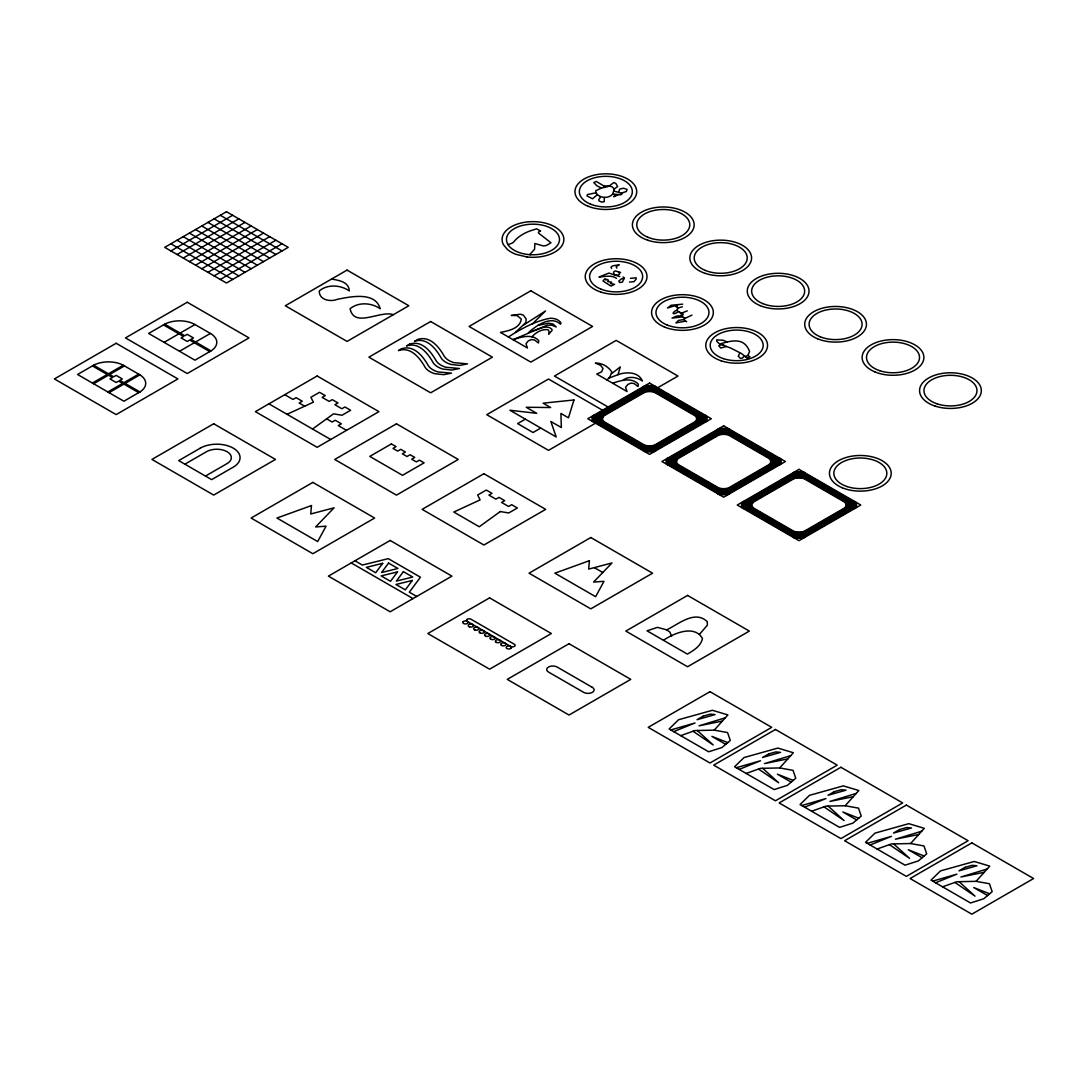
<?xml version="1.0" encoding="UTF-8"?>
<svg xmlns="http://www.w3.org/2000/svg" width="1088" height="1088" viewBox="0 0 1088 1088"><rect width="100%" height="100%" fill="white"/><g stroke="black" fill="none" stroke-linecap="round" stroke-linejoin="round"><path stroke-width="1.5" d="M601.419 188.074L595.734 190.726L596.006 192.807C599.406 198.492 608.586 198.9 612.789 194.004L614.176 189.04L612.517 187.122L609.457 185.844L603.908 185.994L596.292 181.438L593.79 182.553L596.836 185.762L601.419 188.074L607.934 186.565M686.705 321.762L684.542 320.443L684.325 318.73L691.954 315.085M607.05 379.998L610.069 376.489L611.81 371.946C608.287 366.588 601.895 362.794 595.367 363.12L600.59 365.31L603.051 368.519L601.542 371.878L596.754 374.054L627.014 391.517L625.559 387.301L627.817 384.458L630.945 383.112L634.127 383.547L638.03 386.539L638.316 384.132C631.625 377.019 620.527 380.514 612.653 383.234M677.198 309.971L677.634 312.134C671.446 315.928 671.935 312.025 677.198 309.971L677.783 308.067L682.38 306.816M677.783 308.067L676.274 306.027L674.111 305.946L667.488 308.026L671.092 305.279L682.666 304.164M726.39 346.487L722.038 344.529L718.746 345.753L720.773 348.051L726.39 346.487L730.538 347.983L741.567 353.573L747.075 358.088L749.972 356.755L747.85 355.409L745.144 356.646M618.61 192.086L619.725 189.04L623.601 188.238L627.069 189.434L626.375 191.447L621.384 193.202L614.04 191.039M608.559 378.243L617.998 374.68L620.282 366.914L611.633 373.606M744.369 355.749L742.533 358.034L740.493 358.428L738.276 356.252L739.527 353.518M747.85 355.409L749.578 351.506C743.961 336.287 730.429 341.074 719.617 344.026L716.91 341.455L716.625 339.837L723.194 340.286L727.056 341.958M528.414 332.71C536.153 325.611 551.072 315.166 560.551 324.251L561 322.891C558.715 319.342 554.295 318.213 550.31 318.254C535.269 320.96 521.111 328.807 508.368 336.981M677.783 311.222L679.728 311.848M515.522 332.33L525.939 322.388L526.089 318.852L523.328 315.112L520.309 314.228L511.292 315.452L517.099 315.574L521.274 319.029C520.282 328.481 508.191 330.929 500.453 332.398L527.435 347.983L525.994 343.767L528.251 340.925L531.379 339.578L534.562 340.014L538.451 343.006L538.737 340.598C532.046 333.486 520.948 336.981 513.087 339.701L547.278 325.203L551.766 325.149L556.254 326.985L552.854 323.952L548.529 323.204L537.921 325.394M714.218 730.143L727.899 714.925L712.395 710.287L678.586 719.726L669.12 728.96L708.655 751.781L721.956 747.551L730.306 740.466L727.559 732.55L714.218 730.143L695.014 730.551L680.707 735.651M779.688 767.951L793.356 752.733L777.852 748.082L744.042 757.534L734.59 766.754L774.126 789.575L787.413 785.346L795.777 778.26L793.03 770.345L779.688 767.951L760.485 768.346L746.178 773.446M845.158 805.746L858.826 790.527L843.322 785.876L809.513 795.328L800.061 804.549L839.582 827.37L852.883 823.14L861.234 816.054L858.5 808.139L845.158 805.746L825.955 806.14L811.634 811.24M910.615 843.54L924.297 828.322L908.793 823.67L874.983 833.122L865.518 842.343L905.053 865.178L918.354 860.934L926.704 853.849L923.957 845.934L910.615 843.54L891.412 843.934L877.105 849.034M976.086 881.334L989.767 866.116L974.25 861.478L940.44 870.917L930.988 880.138L970.523 902.972L983.81 898.729L992.174 891.643L989.427 883.742L976.086 881.334L956.882 881.729L942.575 886.829M699.489 634.331L707.363 625.178L707.254 621.656C694.865 609.62 678.286 624.39 666.672 629.857L657.465 627.354L647.047 630.822L687.398 654.119C693.546 650.488 701.012 646.041 702.481 638.493C694.402 624.226 673.431 633.488 663.449 640.288M531.923 336.804C535.772 332.438 542.15 328.698 548.094 329.786L549.141 331.663L548.651 334.247L552.119 330.371L551.902 329.338C546.815 324.088 538.818 329.378 532.902 330.82M597.394 194.562L592.538 198.805L587.003 195.922L587.411 194.562L596.006 192.807M532.195 324.074L545.523 310.964L523.586 325.054M616.107 194.684L613.618 196.724L617.957 194.942M604.901 278.746L602.97 280.976L611.007 286.103L614.611 284.349L610.45 283.546L611.701 282.186L607.675 281.629L608.518 280.663L607.961 279.698L605.186 279.534L606.982 279.466M312.528 429.026L333.554 413.821L341.999 415.249L350.635 410.258L344.937 406.966L341.85 408.748L334.859 404.709L337.946 402.927L332.234 399.636L329.147 401.418L322.17 397.392L325.258 395.597L319.546 392.306L310.896 397.297L313.385 402.179L287.042 414.31M614.176 189.04L617.644 186.565L615.835 183.437L613.754 182.553L609.457 185.844M529.679 254.646L534.575 249.261L534.861 243.494L542.966 245.834A4.855 2.802 0 0 0 545.224 245.711L545.659 245.616A4.855 2.802 0 0 0 547.155 245.018L550.977 242.801L538.818 233.267A2.162 1.251 0 0 1 539.267 231.554L540.559 231.064L536.656 228.82L529.774 231.023A44.078 25.446 0 0 0 514.665 240.802L513.822 241.849A11.614 6.705 0 0 1 511.686 243.331L508.042 244.623M622.989 380.324C628.66 375.646 636.67 377.114 642.382 380.95C638.561 371.634 626.076 371.661 617.998 374.68M170.884 250.934L232.642 215.274M177.058 254.497L238.816 218.838M183.233 258.06L244.99 222.401M189.407 261.623L251.165 225.964M195.582 265.186L257.353 229.541M201.756 268.763L263.527 233.104M207.944 272.326L269.702 236.667M214.118 275.89L275.876 240.23M220.293 279.453L282.05 243.794M92.385 383.044L107.209 374.476L92.385 365.922M123.243 365.214L108.446 373.769L93.636 365.214M164.084 342.353L178.908 333.798M180.132 333.091L194.956 324.523L210.406 333.445A21.842 12.607 0 0 1 211.371 350.662L194.956 360.182L148.634 333.445L165.118 323.966A21.842 12.607 0 0 1 186.538 321.504L187.87 321.79A21.842 12.607 0 0 1 194.956 324.523M93.622 383.751L108.446 375.197L112.458 377.509L109.983 378.937L116.158 382.5L118.633 381.072L122.645 383.398L107.821 391.952M124.494 365.922L109.67 374.476L113.696 376.802L116.158 375.374L122.332 378.937L119.87 380.365L123.882 382.677L138.706 374.122M179.52 351.274L194.344 342.706M195.582 341.999L210.406 333.445M109.058 392.659L123.882 384.105L138.706 392.659M139.917 374.843L125.12 383.398L139.917 391.938M184.878 464.182L206.502 451.697A14.552 8.405 0 0 1 227.079 451.697A14.552 8.405 0 0 1 227.079 463.583L205.469 476.068M677.566 305.279L676.124 306.775M525.341 419.152L517.616 423.599L533.052 432.521L540.777 428.06M597.026 422.334L548.502 450.35L486.73 414.691L548.502 379.032L602.902 410.448M657.383 387.94L677.974 376.054L616.202 340.394L554.445 376.054L608.858 407.456M687.276 310.882L681.306 313.249M673.717 731.612L695.055 722.962L670.834 729.939M739.174 769.406L760.512 760.757L736.29 767.734M804.644 807.201L825.982 798.551L801.761 805.542M870.114 844.995L891.453 836.346L867.231 843.336M935.571 882.79L956.91 874.14L932.688 881.13M685.617 321.096L675.906 322.932L678.572 320.402L684.257 319.437M725.288 717.822L699.026 725.818L722.364 721.086M790.758 755.63L764.483 763.613L787.834 758.88M856.229 793.424L829.954 801.421L853.305 796.674M921.686 831.218L895.424 839.215L918.762 834.469M987.156 869.013L960.881 877.01L984.232 872.277M724.214 345.508L722.038 344.529M685.046 318.322L682.53 316.866L672.03 318.118L676.994 315.996L682.815 315.874M629.49 282.078L634.114 281.615L636.126 279.058L636.126 277.78L630.496 278.365M623.628 278.814L621.547 278.746L618.773 281.139L619.752 282.499L622.377 282.105L624.458 277.862L622.934 276.978M331.541 279.058C338.613 280.255 348.922 281.751 349.33 290.918C340.694 284.879 327.529 283.954 319.274 290.945C318.906 299.962 330.466 302.192 337.226 299.35C350.622 296.657 375.36 291.298 380.161 308.72C371.525 302.682 358.36 301.757 350.105 308.747C354.212 328.603 380.446 309.985 393.353 314.69M612.789 194.004L620.826 194.806L621.942 194.004L621.384 193.202M619.752 276.583L608.926 273.061L598.944 277.059C604.602 276.638 611.837 274.747 616.556 278.419M727.777 742.614L711.892 736.372L725.723 744.355M793.234 780.409L777.349 774.166L791.18 782.15M858.704 818.203L842.819 811.961L856.65 819.944M924.174 855.998L908.29 849.755L922.121 857.738M989.631 893.792L973.746 887.55L987.578 895.533M620.582 272.408L615.169 270.898L613.51 272.177L614.339 274.815L618.215 275.06L619.752 273.85L618.365 271.932M679.293 312.338L683.318 314.174L681.088 314.962L682.53 316.866M220.293 215.274L282.05 250.934M214.118 218.838L275.876 254.497M207.944 222.401L269.702 258.06M201.756 225.964L263.527 261.623M195.582 229.541L257.353 265.186M189.407 233.104L251.165 268.763M183.233 236.667L244.99 272.326M177.058 240.23L238.816 275.89M170.884 243.794L232.642 279.453M594.32 567.623L602.793 572.506M164.723 324.183L184.77 335.757L187.245 334.329L193.419 337.906L190.944 339.32L211.004 350.907M284.77 394.686L292.998 399.446L296.086 397.664L302.26 401.227L299.173 403.009L304.681 406.191M326.604 418.839L332.112 422.022L335.199 420.24L341.374 423.803L338.286 425.585L346.528 430.345M163.458 324.89L183.532 336.478L181.07 337.906L187.245 341.469L189.706 340.041L209.78 351.628M268.913 403.838L330.67 439.498M354.946 560.796L362.345 565.066L388.28 558.647L420.43 577.211L409.319 592.185L416.704 596.455M351.247 562.931L413.005 598.59M954.924 882.436L975.038 896.158L959.099 881.688M889.454 844.642L909.568 858.364L893.642 843.894M823.983 806.847L844.098 820.57L828.172 806.099M758.526 769.039L778.641 782.775L762.702 768.305M693.056 731.245L713.17 744.967L697.245 730.497M666.672 629.857L669.936 632.155L671.554 636.29M603.908 185.994L604.683 187.326M616.814 268.138L616.216 266.737L619.222 264.765L612.789 265.812L610.98 267.09L611.578 268.491M604.33 197.445L604.194 201.688L601.841 202.096L599.202 201.049L598.645 199.607L600.032 198.002L599.896 196.493M593.98 422.294A8.731 5.046 0 0 1 592.076 420.662L592.076 416.799A8.731 5.046 0 0 1 593.98 415.167M643.389 386.634A8.731 5.046 0 0 1 646.218 385.546L652.895 385.546A8.731 5.046 0 0 1 655.738 386.634M705.146 422.294A8.731 5.046 0 0 0 707.037 420.662L707.037 416.799A8.731 5.046 0 0 0 705.146 415.167M655.738 450.826A8.731 5.046 0 0 1 652.895 451.914L646.218 451.914A8.731 5.046 0 0 1 643.389 450.826M729.844 493.612A8.731 5.046 0 0 1 727.015 494.7L720.324 494.7A8.731 5.046 0 0 1 717.495 493.612M668.086 465.079A8.731 5.046 0 0 1 666.196 463.447L666.196 459.585A8.731 5.046 0 0 1 668.086 457.953M779.253 465.079A8.731 5.046 0 0 0 781.143 463.447L781.143 459.585A8.731 5.046 0 0 0 779.253 457.953M717.495 429.42A8.731 5.046 0 0 1 720.324 428.332L727.015 428.332A8.731 5.046 0 0 1 729.844 429.42M792.839 472.926A8.731 5.046 0 0 1 795.682 471.838L802.359 471.838A8.731 5.046 0 0 1 805.202 472.926M854.597 508.586A8.731 5.046 0 0 0 856.501 506.954L856.501 503.091A8.731 5.046 0 0 0 854.597 501.459M805.202 537.105A8.731 5.046 0 0 1 802.359 538.206L795.682 538.206A8.731 5.046 0 0 1 792.839 537.105M743.43 508.586A8.731 5.046 0 0 1 741.54 506.954L741.54 503.091A8.731 5.046 0 0 1 743.43 501.459M311.481 505.566L310.733 513.985L334.07 507.81L315.642 526.946L326.033 526.17L317.696 541.566L276.937 518.038L311.481 505.566M589.424 560.701L588.676 569.106L612 562.945L593.586 582.066L603.976 581.305L595.639 596.7L554.88 573.172L589.424 560.701M592.729 418.078L593.314 420.662A8.731 5.046 0 0 0 595.204 422.294L643.389 450.106A8.731 5.046 0 0 0 646.218 451.207L652.895 451.207A8.731 5.046 0 0 0 655.738 450.106L703.909 422.294A8.731 5.046 0 0 0 705.799 420.662L705.799 416.799A8.731 5.046 0 0 0 703.909 415.167L655.738 387.355A8.731 5.046 0 0 0 652.895 386.254L646.218 386.254A8.731 5.046 0 0 0 643.389 387.355L595.204 415.167A8.731 5.046 0 0 0 593.314 416.799L592.729 418.078M593.966 418.078L594.551 420.662A8.731 5.046 0 0 0 596.442 422.294L643.389 449.398A8.731 5.046 0 0 0 646.218 450.486L652.895 450.486A8.731 5.046 0 0 0 655.738 449.398L702.671 422.294A8.731 5.046 0 0 0 704.562 420.662L704.562 416.799A8.731 5.046 0 0 0 702.671 415.167L655.738 388.062A8.731 5.046 0 0 0 652.895 386.974L646.218 386.974A8.731 5.046 0 0 0 643.389 388.062L596.442 415.167A8.731 5.046 0 0 0 594.551 416.799L593.966 418.078M595.19 418.078L595.789 420.662A8.731 5.046 0 0 0 597.679 422.294L643.389 448.678A8.731 5.046 0 0 0 646.218 449.779L652.895 449.779A8.731 5.046 0 0 0 655.738 448.678L701.434 422.294A8.731 5.046 0 0 0 703.338 420.662L703.338 416.799A8.731 5.046 0 0 0 701.434 415.167L655.738 388.783A8.731 5.046 0 0 0 652.895 387.682L646.218 387.682A8.731 5.046 0 0 0 643.389 388.783L597.679 415.167A8.731 5.046 0 0 0 595.789 416.799L595.19 418.078M596.428 418.078L597.026 420.662A8.731 5.046 0 0 0 598.917 422.294L643.389 447.97A8.731 5.046 0 0 0 646.218 449.058L652.895 449.058A8.731 5.046 0 0 0 655.738 447.97L700.196 422.294A8.731 5.046 0 0 0 702.1 420.662L702.1 416.799A8.731 5.046 0 0 0 700.196 415.167L655.738 389.49A8.731 5.046 0 0 0 652.895 388.402L646.218 388.402A8.731 5.046 0 0 0 643.389 389.49L598.917 415.167A8.731 5.046 0 0 0 597.026 416.799L596.428 418.078M597.666 418.078L598.264 420.662A8.731 5.046 0 0 0 600.154 422.294L643.389 447.25A8.731 5.046 0 0 0 646.218 448.351L652.895 448.351A8.731 5.046 0 0 0 655.738 447.25L698.972 422.294A8.731 5.046 0 0 0 700.862 420.662L700.862 416.799A8.731 5.046 0 0 0 698.972 415.167L655.738 390.198A8.731 5.046 0 0 0 652.895 389.11L646.218 389.11A8.731 5.046 0 0 0 643.389 390.198L600.154 415.167A8.731 5.046 0 0 0 598.264 416.799L597.666 418.078M598.903 418.078L599.488 420.662A8.731 5.046 0 0 0 601.392 422.294L643.389 446.542A8.731 5.046 0 0 0 646.218 447.63L652.895 447.63A8.731 5.046 0 0 0 655.738 446.542L697.734 422.294A8.731 5.046 0 0 0 699.625 420.662L699.625 416.799A8.731 5.046 0 0 0 697.734 415.167L655.738 390.918A8.731 5.046 0 0 0 652.895 389.83L646.218 389.83A8.731 5.046 0 0 0 643.389 390.918L601.392 415.167A8.731 5.046 0 0 0 599.488 416.799L598.903 418.078M600.141 418.078L600.726 420.662A8.731 5.046 0 0 0 602.616 422.294L643.389 445.835A8.731 5.046 0 0 0 646.218 446.923L652.895 446.923A8.731 5.046 0 0 0 655.738 445.835L696.497 422.294A8.731 5.046 0 0 0 698.387 420.662L698.387 416.799A8.731 5.046 0 0 0 696.497 415.167L655.738 391.626A8.731 5.046 0 0 0 652.895 390.538L646.218 390.538A8.731 5.046 0 0 0 643.389 391.626L602.616 415.167A8.731 5.046 0 0 0 600.726 416.799L600.141 418.078M601.378 418.078L601.963 420.662A8.731 5.046 0 0 0 603.854 422.294L643.389 445.114A8.731 5.046 0 0 0 646.218 446.202L652.895 446.202A8.731 5.046 0 0 0 655.738 445.114L695.259 422.294A8.731 5.046 0 0 0 697.15 420.662L697.15 416.799A8.731 5.046 0 0 0 695.259 415.167L655.738 392.346A8.731 5.046 0 0 0 652.895 391.245L646.218 391.245A8.731 5.046 0 0 0 643.389 392.346L603.854 415.167A8.731 5.046 0 0 0 601.963 416.799L601.378 418.078M666.835 460.863L667.434 463.447A8.731 5.046 0 0 0 669.324 465.079L717.495 492.891A8.731 5.046 0 0 0 720.324 493.993L727.015 493.993A8.731 5.046 0 0 0 729.844 492.891L778.015 465.079A8.731 5.046 0 0 0 779.919 463.447L779.919 459.585A8.731 5.046 0 0 0 778.015 457.953L729.844 430.141A8.731 5.046 0 0 0 727.015 429.053L720.324 429.053A8.731 5.046 0 0 0 717.495 430.141L669.324 457.953A8.731 5.046 0 0 0 667.434 459.585L666.835 460.863M668.073 460.863L668.658 463.447A8.731 5.046 0 0 0 670.562 465.079L717.495 492.184A8.731 5.046 0 0 0 720.324 493.272L727.015 493.272A8.731 5.046 0 0 0 729.844 492.184L776.791 465.079A8.731 5.046 0 0 0 778.682 463.447L778.682 459.585A8.731 5.046 0 0 0 776.791 457.953L729.844 430.848A8.731 5.046 0 0 0 727.015 429.76L720.324 429.76A8.731 5.046 0 0 0 717.495 430.848L670.562 457.953A8.731 5.046 0 0 0 668.658 459.585L668.073 460.863M669.31 460.863L669.895 463.447A8.731 5.046 0 0 0 671.799 465.079L717.495 491.463A8.731 5.046 0 0 0 720.324 492.565L727.015 492.565A8.731 5.046 0 0 0 729.844 491.463L775.554 465.079A8.731 5.046 0 0 0 777.444 463.447L777.444 459.585A8.731 5.046 0 0 0 775.554 457.953L729.844 431.569A8.731 5.046 0 0 0 727.015 430.467L720.324 430.467A8.731 5.046 0 0 0 717.495 431.569L671.799 457.953A8.731 5.046 0 0 0 669.895 459.585L669.31 460.863M670.548 460.863L671.133 463.447A8.731 5.046 0 0 0 673.023 465.079L717.495 490.756A8.731 5.046 0 0 0 720.324 491.844L727.015 491.844A8.731 5.046 0 0 0 729.844 490.756L774.316 465.079A8.731 5.046 0 0 0 776.206 463.447L776.206 459.585A8.731 5.046 0 0 0 774.316 457.953L729.844 432.276A8.731 5.046 0 0 0 727.015 431.188L720.324 431.188A8.731 5.046 0 0 0 717.495 432.276L673.023 457.953A8.731 5.046 0 0 0 671.133 459.585L670.548 460.863M671.786 460.863L672.37 463.447A8.731 5.046 0 0 0 674.261 465.079L717.495 490.049A8.731 5.046 0 0 0 720.324 491.137L727.015 491.137A8.731 5.046 0 0 0 729.844 490.049L773.078 465.079A8.731 5.046 0 0 0 774.969 463.447L774.969 459.585A8.731 5.046 0 0 0 773.078 457.953L729.844 432.997A8.731 5.046 0 0 0 727.015 431.895L720.324 431.895A8.731 5.046 0 0 0 717.495 432.997L674.261 457.953A8.731 5.046 0 0 0 672.37 459.585L671.786 460.863M673.01 460.863L673.608 463.447A8.731 5.046 0 0 0 675.498 465.079L717.495 489.328A8.731 5.046 0 0 0 720.324 490.43L727.015 490.43A8.731 5.046 0 0 0 729.844 489.328L771.841 465.079A8.731 5.046 0 0 0 773.731 463.447L773.731 459.585A8.731 5.046 0 0 0 771.841 457.953L729.844 433.704A8.731 5.046 0 0 0 727.015 432.616L720.324 432.616A8.731 5.046 0 0 0 717.495 433.704L675.498 457.953A8.731 5.046 0 0 0 673.608 459.585L673.01 460.863M674.247 460.863L674.846 463.447A8.731 5.046 0 0 0 676.736 465.079L717.495 488.621A8.731 5.046 0 0 0 720.324 489.709L727.015 489.709A8.731 5.046 0 0 0 729.844 488.621L770.603 465.079A8.731 5.046 0 0 0 772.507 463.447L772.507 459.585A8.731 5.046 0 0 0 770.603 457.953L729.844 434.425A8.731 5.046 0 0 0 727.015 433.323L720.324 433.323A8.731 5.046 0 0 0 717.495 434.425L676.736 457.953A8.731 5.046 0 0 0 674.846 459.585L674.247 460.863M675.485 460.863L676.07 463.447A8.731 5.046 0 0 0 677.974 465.079L717.495 487.9A8.731 5.046 0 0 0 720.324 489.002L727.015 489.002A8.731 5.046 0 0 0 729.844 487.9L769.379 465.079A8.731 5.046 0 0 0 771.27 463.447L771.27 459.585A8.731 5.046 0 0 0 769.379 457.953L729.844 435.132A8.731 5.046 0 0 0 727.015 434.044L720.324 434.044A8.731 5.046 0 0 0 717.495 435.132L677.974 457.953A8.731 5.046 0 0 0 676.07 459.585L675.485 460.863M742.193 504.356L742.778 506.954A8.731 5.046 0 0 0 744.668 508.586L792.839 536.398A8.731 5.046 0 0 0 795.682 537.486L802.359 537.486A8.731 5.046 0 0 0 805.202 536.398L853.373 508.586A8.731 5.046 0 0 0 855.263 506.954L855.263 503.091A8.731 5.046 0 0 0 853.373 501.459L805.202 473.647A8.731 5.046 0 0 0 802.359 472.546L795.682 472.546A8.731 5.046 0 0 0 792.839 473.647L744.668 501.459A8.731 5.046 0 0 0 742.778 503.091L742.193 504.356M743.417 504.356L744.015 506.954A8.731 5.046 0 0 0 745.906 508.586L792.839 535.69A8.731 5.046 0 0 0 795.682 536.778L802.359 536.778A8.731 5.046 0 0 0 805.202 535.69L852.135 508.586A8.731 5.046 0 0 0 854.026 506.954L854.026 503.091A8.731 5.046 0 0 0 852.135 501.459L805.202 474.354A8.731 5.046 0 0 0 802.359 473.266L795.682 473.266A8.731 5.046 0 0 0 792.839 474.354L745.906 501.459A8.731 5.046 0 0 0 744.015 503.091L743.417 504.356M744.654 504.356L745.253 506.954A8.731 5.046 0 0 0 747.143 508.586L792.839 534.97A8.731 5.046 0 0 0 795.682 536.071L802.359 536.071A8.731 5.046 0 0 0 805.202 534.97L850.898 508.586A8.731 5.046 0 0 0 852.788 506.954L852.788 503.091A8.731 5.046 0 0 0 850.898 501.459L805.202 475.062A8.731 5.046 0 0 0 802.359 473.974L795.682 473.974A8.731 5.046 0 0 0 792.839 475.062L747.143 501.459A8.731 5.046 0 0 0 745.253 503.091L744.654 504.356M745.892 504.356L746.477 506.954A8.731 5.046 0 0 0 748.381 508.586L792.839 534.262A8.731 5.046 0 0 0 795.682 535.35L802.359 535.35A8.731 5.046 0 0 0 805.202 534.262L849.66 508.586A8.731 5.046 0 0 0 851.55 506.954L851.55 503.091A8.731 5.046 0 0 0 849.66 501.459L805.202 475.782A8.731 5.046 0 0 0 802.359 474.694L795.682 474.694A8.731 5.046 0 0 0 792.839 475.782L748.381 501.459A8.731 5.046 0 0 0 746.477 503.091L745.892 504.356M747.13 504.356L747.714 506.954A8.731 5.046 0 0 0 749.605 508.586L792.839 533.542A8.731 5.046 0 0 0 795.682 534.643L802.359 534.643A8.731 5.046 0 0 0 805.202 533.542L848.422 508.586A8.731 5.046 0 0 0 850.326 506.954L850.326 503.091A8.731 5.046 0 0 0 848.422 501.459L805.202 476.49A8.731 5.046 0 0 0 802.359 475.402L795.682 475.402A8.731 5.046 0 0 0 792.839 476.49L749.605 501.459A8.731 5.046 0 0 0 747.714 503.091L747.13 504.356M748.367 504.356L748.952 506.954A8.731 5.046 0 0 0 750.842 508.586L792.839 532.834A8.731 5.046 0 0 0 795.682 533.922L802.359 533.922A8.731 5.046 0 0 0 805.202 532.834L847.198 508.586A8.731 5.046 0 0 0 849.089 506.954L849.089 503.091A8.731 5.046 0 0 0 847.198 501.459L805.202 477.21A8.731 5.046 0 0 0 802.359 476.109L795.682 476.109A8.731 5.046 0 0 0 792.839 477.21L750.842 501.459A8.731 5.046 0 0 0 748.952 503.091L748.367 504.356M749.591 504.356L750.19 506.954A8.731 5.046 0 0 0 752.08 508.586L792.839 532.114A8.731 5.046 0 0 0 795.682 533.215L802.359 533.215A8.731 5.046 0 0 0 805.202 532.114L845.961 508.586A8.731 5.046 0 0 0 847.851 506.954L847.851 503.091A8.731 5.046 0 0 0 845.961 501.459L805.202 477.918A8.731 5.046 0 0 0 802.359 476.83L795.682 476.83A8.731 5.046 0 0 0 792.839 477.918L752.08 501.459A8.731 5.046 0 0 0 750.19 503.091L749.591 504.356M750.829 504.356L751.427 506.954A8.731 5.046 0 0 0 753.318 508.586L792.839 531.406A8.731 5.046 0 0 0 795.682 532.494L802.359 532.494A8.731 5.046 0 0 0 805.202 531.406L844.723 508.586A8.731 5.046 0 0 0 846.614 506.954L846.614 503.091A8.731 5.046 0 0 0 844.723 501.459L805.202 478.638A8.731 5.046 0 0 0 802.359 477.537L795.682 477.537A8.731 5.046 0 0 0 792.839 478.638L753.318 501.459A8.731 5.046 0 0 0 751.427 503.091L750.829 504.356M573.974 399.976L568.453 417.806L560.891 413.426L561.354 427.543L550.854 421.491L556.213 436.968L509.891 410.23L536.724 413.331L526.225 407.266L550.678 407.538L543.102 403.172L573.974 399.976M603.201 416.799L602.834 417.425A8.731 5.046 0 0 0 602.834 420.036L603.201 420.662A8.731 5.046 0 0 0 605.091 422.294L643.389 444.407A8.731 5.046 0 0 0 646.218 445.495L647.292 445.713A8.731 5.046 0 0 0 651.821 445.713L652.895 445.495A8.731 5.046 0 0 0 655.738 444.407L694.022 422.294A8.731 5.046 0 0 0 695.926 420.662L696.293 420.036A8.731 5.046 0 0 0 696.293 417.425L695.926 416.799A8.731 5.046 0 0 0 694.022 415.167L655.738 393.054A8.731 5.046 0 0 0 652.895 391.966L651.821 391.748A8.731 5.046 0 0 0 647.292 391.748L646.218 391.966A8.731 5.046 0 0 0 643.389 393.054L605.091 415.167A8.731 5.046 0 0 0 603.201 416.799M677.307 459.585L676.94 460.21A8.731 5.046 0 0 0 676.94 462.822L677.307 463.447A8.731 5.046 0 0 0 679.198 465.079L717.495 487.193A8.731 5.046 0 0 0 720.324 488.281L721.412 488.498A8.731 5.046 0 0 0 725.927 488.498L727.015 488.281A8.731 5.046 0 0 0 729.844 487.193L768.142 465.079A8.731 5.046 0 0 0 770.032 463.447L770.399 462.822A8.731 5.046 0 0 0 770.399 460.21L770.032 459.585A8.731 5.046 0 0 0 768.142 457.953L729.844 435.839A8.731 5.046 0 0 0 727.015 434.751L725.927 434.534A8.731 5.046 0 0 0 721.412 434.534L720.324 434.751A8.731 5.046 0 0 0 717.495 435.839L679.198 457.953A8.731 5.046 0 0 0 677.307 459.585M752.665 503.091L752.298 503.717A8.731 5.046 0 0 0 752.298 506.328L752.665 506.954A8.731 5.046 0 0 0 754.555 508.586L792.839 530.699A8.731 5.046 0 0 0 795.682 531.787L796.756 531.991A8.731 5.046 0 0 0 801.285 531.991L802.359 531.787A8.731 5.046 0 0 0 805.202 530.699L843.486 508.586A8.731 5.046 0 0 0 845.376 506.954L845.743 506.328A8.731 5.046 0 0 0 845.743 503.717L845.376 503.091A8.731 5.046 0 0 0 843.486 501.459L805.202 479.346A8.731 5.046 0 0 0 802.359 478.258L801.285 478.04A8.731 5.046 0 0 0 796.756 478.04L795.682 478.258A8.731 5.046 0 0 0 792.839 479.346L754.555 501.459A8.731 5.046 0 0 0 752.665 503.091M382.69 563.312L375.686 572.764L366.33 567.365L382.69 563.312M388.566 563.081L381.562 572.533L397.922 568.48L388.566 563.081M397.514 571.88L390.51 581.318L381.154 575.919L397.514 571.88M403.39 571.649L396.372 581.087L412.733 577.034L403.39 571.649M412.338 580.434L405.321 589.873L395.978 584.474L412.338 580.434M463.284 621.602L463.162 621.683A2.625 1.51 0 0 0 464.984 623.927A2.625 1.51 0 0 0 468.017 622.173A2.625 1.51 0 0 0 464.127 621.126L463.284 621.602M466.983 619.466L466.874 619.548A2.625 1.51 0 0 0 467.282 621.37L510.653 646.408A2.625 1.51 0 0 0 513.808 646.653L514.774 646.095A2.625 1.51 0 0 0 514.352 644.273L470.995 619.235A2.625 1.51 0 0 0 467.826 618.99L466.983 619.466M511.074 648.23L510.109 648.788A2.625 1.51 0 0 1 506.219 647.741A2.625 1.51 0 0 1 509.252 645.986A2.625 1.51 0 0 1 511.074 648.23M500.29 511.537L479.264 526.755L453.791 512.04L480.121 499.895L477.646 495.026L486.282 490.035L491.994 493.326L488.906 495.108L495.897 499.147L498.984 497.366L504.682 500.657L501.595 502.438L508.586 506.478L511.673 504.696L517.385 507.987L508.735 512.978L500.29 511.537M140.298 391.707L123.882 401.227L77.561 374.476L94.044 364.997A21.842 12.607 0 0 1 115.464 362.549L116.797 362.834A21.842 12.607 0 0 1 122.835 364.997L140.298 375.088A21.842 12.607 0 0 1 140.298 391.707M226.467 211.711L164.71 247.357L226.467 283.016L288.225 247.357L226.467 211.711M116.158 343.278L54.4 378.937L116.158 414.596L177.915 378.937L116.158 343.278M187.245 302.246L125.474 337.906L187.245 373.551L249.002 337.906L187.245 302.246M347.058 270.096L285.301 305.755L347.058 341.414L408.816 305.755L347.058 270.096M213.697 423.762L151.939 459.422L213.697 495.081L275.468 459.422L213.697 423.762M317.152 375.986L255.394 411.645L317.152 447.304L378.923 411.645L317.152 375.986M200.314 448.134L178.704 460.618L211.643 479.631L233.254 467.146A23.297 13.45 0 0 0 233.254 448.134A23.297 13.45 0 0 0 200.314 448.134M430.644 321.504L368.886 357.163L430.644 392.809L492.402 357.163L430.644 321.504M401.526 348.813L398.439 350.594C410.625 346.27 419.9 357.952 425.136 367.336A20.536 11.859 0 0 0 434.656 373.674L443.754 374.666L451.452 373.143L437.743 371.892A20.536 11.859 0 0 1 428.223 365.554C422.987 356.17 413.712 344.488 401.526 348.813M409.55 344.175L406.463 345.957C418.649 341.646 427.924 353.328 433.16 362.698A20.536 11.859 0 0 0 442.694 369.036L451.778 370.042L459.49 368.506L445.781 367.254A20.536 11.859 0 0 1 436.247 360.917C431.011 351.533 421.736 339.864 409.55 344.175M417.588 339.538L414.501 341.319C426.686 337.008 435.948 348.69 441.198 358.074A20.536 11.859 0 0 0 450.718 364.398L459.816 365.405L467.514 363.868L453.805 362.617A20.536 11.859 0 0 1 444.285 356.279C439.035 346.909 429.774 335.226 417.588 339.538M530.835 290.782L469.064 326.441L530.835 362.1L592.593 326.441L530.835 290.782M396.467 423.803L334.71 459.462L396.467 495.122L458.225 459.462L396.467 423.803M312.854 482.392L251.097 518.051L312.854 553.71L374.626 518.051L312.854 482.392M391.381 443.931L369.77 456.402L402.506 475.306L424.116 462.822L419.438 460.129L416.35 461.91L411.672 459.204L414.759 457.422L410.094 454.73L407.007 456.511L402.329 453.805L405.416 452.023L400.738 449.33L397.65 451.112L392.972 448.406L396.059 446.624L391.381 443.931M483.902 473.715L422.144 509.361L483.902 545.02L545.659 509.361L483.902 473.715M649.563 383.071L587.792 418.73L649.563 454.39L711.321 418.73L649.563 383.071M390.157 540.464L328.399 576.123L390.157 611.782L451.914 576.123L390.157 540.464M723.67 425.857L661.912 461.516L723.67 497.175L785.427 461.516L723.67 425.857M590.798 537.526L529.04 573.186L590.798 608.845L652.569 573.186L590.798 537.526M489.586 597.87L427.829 633.529L489.586 669.188L551.344 633.529L489.586 597.87M799.014 469.363L737.256 505.022L799.014 540.682L860.785 505.022L799.014 469.363M569.01 643.715L507.253 679.374L569.01 715.034L630.768 679.374L569.01 643.715M687.575 595.422L625.818 631.081L687.575 666.74L749.333 631.081L687.575 595.422M709.974 691.682L648.217 727.342L709.974 763.001L771.732 727.342L709.974 691.682M703.256 716.108L697.082 719.685L715.115 714.571L710.328 714.136L703.256 716.108M775.445 729.477L713.687 765.136L775.445 800.795L837.202 765.136L775.445 729.477M768.726 753.916L762.538 757.479L780.586 752.366L775.798 751.93L768.726 753.916M840.902 767.271L779.144 802.93L840.902 838.59L902.673 802.93L840.902 767.271M834.183 791.71L828.009 795.274L846.042 790.16L841.269 789.725L834.183 791.71M906.372 805.079L844.614 840.725L906.372 876.384L968.13 840.725L906.372 805.079M899.654 829.505L893.479 833.068L911.513 827.968L906.726 827.519L899.654 829.505M971.842 842.874L910.085 878.533L971.842 914.178L1033.6 878.533L971.842 842.874M965.124 867.299L958.936 870.862L976.983 865.762L972.196 865.327L965.124 867.299M530.373 254.701L527.802 254.483A26.506 15.314 0 0 1 508.477 245.33L507.606 243.916A26.506 15.314 0 0 1 528.659 224.373A26.506 15.314 0 0 1 559.477 238.966A26.506 15.314 0 0 1 530.373 254.701M526.946 256.958L515.821 254.293A30.886 17.83 0 0 1 507.294 249.37L503.418 244.65A30.886 17.83 0 0 1 528.945 221.789A30.886 17.83 0 0 1 563.842 240.054A30.886 17.83 0 0 1 526.946 256.958M592.334 687.358L557.138 667.039A6.12 3.536 0 0 0 548.488 667.039A6.12 3.536 0 0 0 548.488 672.03L583.698 692.362A6.12 3.536 0 0 0 592.334 692.362A6.12 3.536 0 0 0 592.334 687.358M842.343 487.805A30.886 17.83 0 0 0 891.058 475.062A30.886 17.83 0 0 0 847.593 457.069A30.886 17.83 0 0 0 842.343 487.805M847.076 486.567A26.506 15.314 0 0 0 886.842 473.307A26.506 15.314 0 0 0 847.076 460.061A26.506 15.314 0 0 0 847.076 486.567M469.54 626.878A2.625 1.51 0 0 0 473.47 625.573A2.625 1.51 0 0 0 469.54 624.254A2.625 1.51 0 0 0 469.54 626.878M474.966 630.006A2.625 1.51 0 0 0 478.897 628.701A2.625 1.51 0 0 0 474.966 627.395A2.625 1.51 0 0 0 474.966 630.006M480.393 633.134A2.625 1.51 0 0 0 484.323 631.829A2.625 1.51 0 0 0 480.393 630.523A2.625 1.51 0 0 0 480.393 633.134M485.806 636.262A2.625 1.51 0 0 0 489.736 634.957A2.625 1.51 0 0 0 485.806 633.651A2.625 1.51 0 0 0 485.806 636.262M490.688 639.159A2.625 1.51 0 0 0 495.067 638.479A2.625 1.51 0 0 0 491.858 636.63A2.625 1.51 0 0 0 490.688 639.159M496.101 642.287A2.625 1.51 0 0 0 500.494 641.607A2.625 1.51 0 0 0 497.284 639.758A2.625 1.51 0 0 0 496.101 642.287M501.527 645.415A2.625 1.51 0 0 0 505.906 644.735A2.625 1.51 0 0 0 502.697 642.886A2.625 1.51 0 0 0 501.527 645.415M664.469 327.012A30.886 17.83 0 0 0 713.184 314.255A30.886 17.83 0 0 0 669.705 296.276A30.886 17.83 0 0 0 664.469 327.012M667.012 324.958A26.506 15.314 0 0 0 708.832 314.01A26.506 15.314 0 0 0 671.514 298.574A26.506 15.314 0 0 0 667.012 324.958M723.411 358.632A26.506 15.314 0 0 0 763.178 345.372A26.506 15.314 0 0 0 723.411 332.126A26.506 15.314 0 0 0 723.411 358.632M721.222 360.822A30.886 17.83 0 0 0 767.543 345.372A30.886 17.83 0 0 0 721.222 329.936A30.886 17.83 0 0 0 721.222 360.822M600.685 289.014A26.506 15.314 0 0 0 642.518 278.066A26.506 15.314 0 0 0 605.186 262.616A26.506 15.314 0 0 0 600.685 289.014M600.685 292.006A30.886 17.83 0 0 0 647.006 276.57A30.886 17.83 0 0 0 600.685 261.12A30.886 17.83 0 0 0 600.685 292.006M587.846 206.135A30.886 17.83 0 0 0 636.562 193.392A30.886 17.83 0 0 0 593.082 175.413A30.886 17.83 0 0 0 587.846 206.135M590.39 204.082A26.506 15.314 0 0 0 632.21 193.147A26.506 15.314 0 0 0 594.891 177.698A26.506 15.314 0 0 0 590.39 204.082M647.822 240.244A30.886 17.83 0 0 0 694.144 224.808A30.886 17.83 0 0 0 647.822 209.372A30.886 17.83 0 0 0 647.822 240.244M647.822 237.252A26.506 15.314 0 0 0 689.656 226.304A26.506 15.314 0 0 0 652.324 210.868A26.506 15.314 0 0 0 647.822 237.252M705.255 270.409A26.506 15.314 0 0 0 747.089 259.474A26.506 15.314 0 0 0 709.757 244.025A26.506 15.314 0 0 0 705.255 270.409M705.269 273.401A30.886 17.83 0 0 0 751.577 257.965A30.886 17.83 0 0 0 705.269 242.529A30.886 17.83 0 0 0 705.269 273.401M762.702 303.566A26.506 15.314 0 0 0 804.522 292.631A26.506 15.314 0 0 0 767.203 277.182A26.506 15.314 0 0 0 762.702 303.566M760.158 305.619A30.886 17.83 0 0 0 808.874 292.876A30.886 17.83 0 0 0 765.394 274.883A30.886 17.83 0 0 0 760.158 305.619M817.591 338.776A30.886 17.83 0 0 0 866.306 326.033A30.886 17.83 0 0 0 822.827 308.054A30.886 17.83 0 0 0 817.591 338.776M820.134 336.736A26.506 15.314 0 0 0 861.968 325.788A26.506 15.314 0 0 0 824.636 310.352A26.506 15.314 0 0 0 820.134 336.736M875.024 371.946A30.886 17.83 0 0 0 923.739 359.203A30.886 17.83 0 0 0 880.274 341.21A30.886 17.83 0 0 0 875.024 371.946M879.757 370.709A26.506 15.314 0 0 0 919.523 357.449A26.506 15.314 0 0 0 879.757 344.189A26.506 15.314 0 0 0 879.757 370.709M935.014 406.055A30.886 17.83 0 0 0 981.335 390.606A30.886 17.83 0 0 0 935.014 375.17A30.886 17.83 0 0 0 935.014 406.055M937.19 403.866A26.506 15.314 0 0 0 976.97 390.606A26.506 15.314 0 0 0 937.19 377.359A26.506 15.314 0 0 0 937.19 403.866"/></g></svg>
